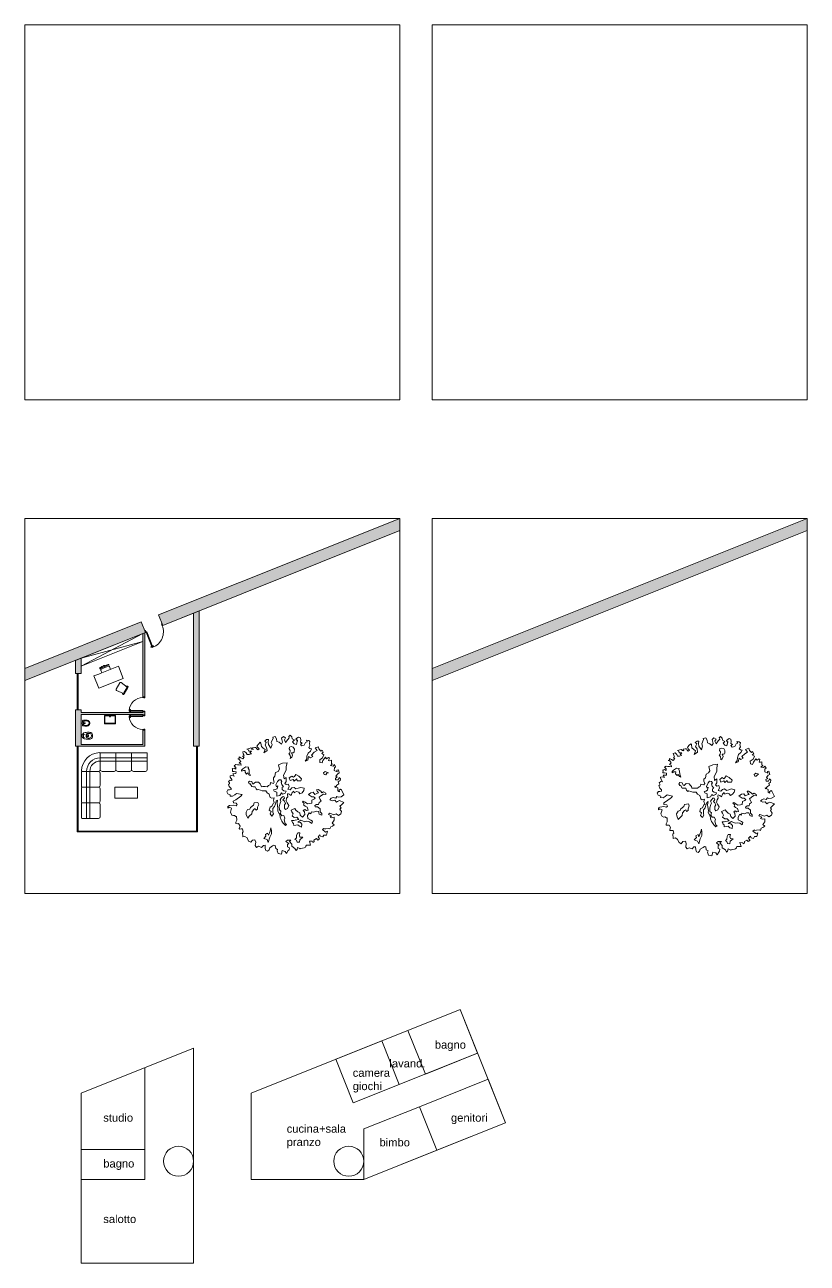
# Model space of a CAD drawing. Header units: millimetres. Extents: x -4829 to 17751, y -2575 to 15731.
# Drawn here: x 6319 to 10491, y 1613 to 8216 of the extents above; entities that cross this region are included whole.
import ezdxf

# ---------------------------------------------------------------- set-up
doc = ezdxf.new("R2010")
doc.units = ezdxf.units.MM
doc.layers.get('0').update_dxf_attribs({"lineweight": 20})
doc.layers.add('campitura', color=254, linetype='Continuous')
doc.layers.add('MURO', color=44, linetype='Continuous')
doc.styles.get("Standard").update_dxf_attribs({"font": 'arial.ttf'})

# ---------------------------------------------------------------- blocks, each defined once
blk = doc.blocks.new('SEDIA3')
blk.add_lwpolyline([(-0.206, 0.15, -0.946147), (-0.2, 0.25), (0.2, 0.25, -0.946147), (0.206, 0.15)], format="xyb")
blk.add_lwpolyline([(0.194, -0.25), (-0.194, -0.25, -0.447008), (-0.244, -0.194), (-0.2, 0.2), (0.2, 0.2), (0.244, -0.194, -0.447008)], format="xyb", close=True)

msp = doc.modelspace()

# ---------------------------------------------------------------- hatches: boundary and pattern name
at = {"layer": 'campitura'}
h = msp.add_hatch(color=256, dxfattribs=at)
h.dxf.hatch_style = 1
h.paths.add_polyline_path([(7249.3, 5091), (7219.3, 5079), (7219.3, 4368.9), (7249.3, 4368.9)])
h.paths.add_polyline_path([(6959.3, 4975), (6949.3, 4971), (6949.3, 4632.3), (6959.3, 4632.3)])
h.paths.add_polyline_path([(6959.3, 4455.7), (6949.3, 4455.7), (6949.3, 4378.9), (6619.3, 4378.9), (6619.3, 4368.9), (6959.3, 4368.9)])
h.paths.add_polyline_path([(6589.3, 4757), (6619.3, 4757), (6619.3, 4839), (6589.3, 4827)])
h.paths.add_polyline_path([(6619.3, 4564), (6589.3, 4564), (6589.3, 4368.9), (6619.3, 4368.9), (6619.3, 4539), (6949.3, 4539), (6949.3, 4536), (6959.3, 4536), (6959.3, 4552), (6949.3, 4552), (6949.3, 4549), (6619.3, 4549)])
at = {"layer": 'MURO'}
h = msp.add_hatch(color=256, dxfattribs=at)
h.dxf.hatch_style = 1
h.paths.add_polyline_path([(7032.9, 5069.1), (7055.2, 5013.4), (8319.3, 5519), (8319.3, 5583.6)])
h.paths.add_polyline_path([(6962.3, 4976.2), (6940, 5031.9), (6319.3, 4783.6), (6319.3, 4719)])
h = msp.add_hatch(color=256, dxfattribs=at)
h.dxf.hatch_style = 1
h.paths.add_polyline_path([(10490.6, 5519), (10490.6, 5583.6), (8490.6, 4783.6), (8490.6, 4719)])

# ---------------------------------------------------------------- linework, layer by layer
for p, q in [((6319.3, 6215.5), (6319.3, 8215.5)), ((6319.3, 8215.5), (8319.3, 8215.5)), ((8319.3, 8215.5), (8319.3, 6215.5)), ((8490.6, 6215.5), (8490.6, 8215.5)), ((8490.6, 8215.5), (10490.6, 8215.5)), ((10490.6, 8215.5), (10490.6, 6215.5)), ((8319.3, 6215.5), (6319.3, 6215.5)), ((10490.6, 6215.5), (8490.6, 6215.5)), ((6319.3, 3583.6), (6319.3, 5583.6)), ((6319.3, 5583.6), (8319.3, 5583.6)), ((7032.9, 5069.1), (8319.3, 5583.6)), ((8319.3, 5583.6), (8319.3, 3583.6)), ((8490.6, 4783.6), (10490.6, 5583.6)), ((8490.6, 3583.6), (8490.6, 5583.6)), ((8490.6, 5583.6), (10490.6, 5583.6)), ((10490.6, 5583.6), (10490.6, 3583.6)), ((7055.2, 5013.4), (8319.3, 5519)), ((8490.6, 4719), (10490.6, 5519)), ((7249.3, 5091), (7055.2, 5013.4)), ((7249.3, 4368.9), (7249.3, 5091)), ((6319.3, 4783.6), (6940, 5031.9)), ((6962.3, 4976.2), (6940, 5031.9)), ((7055.2, 5013.4), (7032.9, 5069.1)), ((7047.8, 5019.8), (7048.5, 5021.5)), ((7049.2, 5016.4), (7047.8, 5019.8)), ((7048.5, 5021.5), (7051.5, 5022.7)), ((7051.5, 5022.7), (7055.2, 5013.4)), ((7219.3, 4368.9), (7219.3, 5079)), ((6319.3, 4719), (6962.3, 4976.2)), ((6962.3, 4976.2), (6589.3, 4827)), ((6619.3, 4795.9), (6949.3, 4971)), ((6949.3, 4632.3), (6949.3, 4971)), ((6961.6, 4986.7), (6958.6, 4985.5)), ((6958.6, 4985.5), (6962.3, 4976.2)), ((6959.3, 4632.3), (6959.3, 4975)), ((6963.2, 4986), (6961.6, 4986.7)), ((6962.3, 4976.2), (6965.6, 4977.6)), ((6964.6, 4982.6), (6963.2, 4986)), ((6963.7, 4982.3), (6964.6, 4982.6)), ((6965.6, 4977.6), (6963.7, 4982.3)), ((6966.3, 4977.2), (6970, 4978.7)), ((6999.2, 4895.2), (6966.3, 4977.2)), ((7002.8, 4896.7), (6970, 4978.7)), ((7050, 5016.8), (7049.2, 5016.4)), ((7051.9, 5012), (7050, 5016.8)), ((7055.2, 5013.4), (7051.9, 5012.1)), ((6619.3, 4795.9), (6949.3, 4927.9)), ((6619.3, 4839), (6949.3, 4927.9)), ((6992.1, 4898.2), (6991.7, 4899.3)), ((6991.8, 4899.5), (6994.5, 4901.2)), ((6992.1, 4898.2), (6992.6, 4897.1)), ((6992.8, 4897), (6996, 4897.7)), ((6994.8, 4901.1), (6996.1, 4897.9)), ((6995.5, 4900.6), (6995.1, 4900.5)), ((6995.7, 4902.5), (6996.1, 4902.6)), ((6997.7, 4897.5), (6995.7, 4902.5)), ((6996.2, 4898.7), (6995.8, 4898.5)), ((6996.1, 4902.6), (6998.1, 4897.7)), ((6998.1, 4897.7), (6997.7, 4897.5)), ((6997.7, 4897.5), (6997.9, 4897.6)), ((6999.2, 4895.2), (7002.8, 4896.7)), ((7000.3, 4904.3), (6999.9, 4904.2)), ((6999.9, 4904.2), (7001.9, 4899.2)), ((7002.3, 4899.4), (7000.3, 4904.3)), ((7001.7, 4903.1), (7002.1, 4903.3)), ((7001.9, 4903.9), (7003.2, 4900.7)), ((7001.9, 4899.2), (7002.3, 4899.4)), ((7005.2, 4904.9), (7002, 4904.2)), ((7002.3, 4899.4), (7002.1, 4899.3)), ((7002.5, 4901.2), (7002.9, 4901.4)), ((7006.2, 4902.3), (7003.4, 4900.6)), ((7005.8, 4903.7), (7005.4, 4904.8)), ((7005.8, 4903.7), (7006.3, 4902.6)), ((6589.3, 4827), (6589.3, 4757)), ((6589.3, 4827), (6589.3, 4757)), ((6619.3, 4839), (6619.3, 4757)), ((6589.3, 4757), (6619.3, 4757)), ((6599.3, 4757), (6599.3, 4564)), ((6603.3, 4757), (6603.3, 4564)), ((6959.3, 4632.3), (6949.3, 4632.3)), ((6949.3, 4632.3), (6949.3, 4628.7)), ((6949.3, 4628.7), (6954.3, 4628.7)), ((6954.3, 4628.7), (6954.3, 4627.9)), ((6954.3, 4627.9), (6958, 4627.9)), ((6958, 4627.9), (6959.3, 4629.1)), ((6959.3, 4629.1), (6959.3, 4632.3)), ((6589.3, 4564), (6589.3, 4368.9)), ((6619.3, 4564), (6589.3, 4564)), ((6619.3, 4549), (6619.3, 4564)), ((6619.3, 4564), (6619.3, 4549)), ((6876, 4556.1), (6876, 4560)), ((6876, 4560), (6948.7, 4560)), ((6876, 4556.1), (6948.7, 4556.1)), ((6878.7, 4560.6), (6884, 4560.6)), ((6878.7, 4560.6), (6878.7, 4560.3)), ((6878.7, 4560.1), (6878.7, 4560.6)), ((6884, 4560.1), (6878.7, 4560.1)), ((6884, 4556), (6878.7, 4556)), ((6878.7, 4556), (6878.7, 4555.6)), ((6878.7, 4555.6), (6878.7, 4555.8)), ((6878.7, 4555.6), (6884, 4555.6)), ((6880, 4565.3), (6879.4, 4562.1)), ((6883.1, 4561.9), (6879.6, 4561.9)), ((6881.3, 4565.4), (6880.2, 4565.4)), ((6880.3, 4561.4), (6880.3, 4561.9)), ((6881.3, 4565.4), (6882.5, 4565.4)), ((6882.4, 4561.4), (6882.4, 4561.9)), ((6882.7, 4565.3), (6883.2, 4562.1)), ((6884, 4560.6), (6884, 4560.1)), ((6884, 4555.6), (6884, 4556)), ((6948.7, 4556.1), (6948.7, 4560)), ((6949.3, 4552), (6949.3, 4555.6)), ((6949.3, 4555.6), (6954.3, 4555.6)), ((6954.3, 4555.6), (6954.3, 4556.4)), ((6954.3, 4556.4), (6958, 4556.4)), ((6958, 4556.4), (6959.3, 4555.2)), ((6619.3, 4549), (6949.3, 4549)), ((6619.3, 4539), (6949.3, 4539)), ((6619.3, 4539), (6619.3, 4378.9)), ((6631.9, 4495), (6631.9, 4490)), ((6642, 4505.1), (6650, 4505.1)), ((6663.1, 4495), (6663.1, 4490)), ((6876, 4531.9), (6876, 4528)), ((6876, 4531.9), (6948.7, 4531.9)), ((6876, 4528), (6948.7, 4528)), ((6878.7, 4532), (6878.7, 4532.4)), ((6878.7, 4532.4), (6878.7, 4532.2)), ((6878.7, 4532.4), (6884, 4532.4)), ((6884, 4532), (6878.7, 4532)), ((6878.7, 4527.9), (6878.7, 4527.5)), ((6884, 4527.9), (6878.7, 4527.9)), ((6878.7, 4527.5), (6878.7, 4527.7)), ((6878.7, 4527.5), (6884, 4527.5)), ((6880, 4550.8), (6879.4, 4554)), ((6880, 4537.2), (6879.4, 4534)), ((6880, 4522.7), (6879.4, 4525.9)), ((6883.1, 4554.2), (6879.6, 4554.2)), ((6883.1, 4533.8), (6879.6, 4533.8)), ((6883.1, 4526.1), (6879.6, 4526.1)), ((6881.3, 4550.7), (6880.2, 4550.7)), ((6881.3, 4537.3), (6880.2, 4537.3)), ((6881.3, 4522.6), (6880.2, 4522.6)), ((6880.3, 4554.7), (6880.3, 4554.2)), ((6880.3, 4533.3), (6880.3, 4533.8)), ((6880.3, 4526.6), (6880.3, 4526.1)), ((6881.3, 4550.7), (6882.5, 4550.7)), ((6881.3, 4537.3), (6882.5, 4537.3)), ((6881.3, 4522.6), (6882.5, 4522.6)), ((6882.4, 4554.7), (6882.4, 4554.2)), ((6882.4, 4533.3), (6882.4, 4533.8)), ((6882.4, 4526.6), (6882.4, 4526.1)), ((6882.7, 4550.8), (6883.2, 4554)), ((6882.7, 4537.2), (6883.2, 4534)), ((6882.7, 4522.7), (6883.2, 4525.9)), ((6884, 4532.4), (6884, 4532)), ((6884, 4527.5), (6884, 4527.9)), ((6948.7, 4531.9), (6948.7, 4528)), ((6949.3, 4549), (6949.3, 4552)), ((6959.3, 4552), (6949.3, 4552)), ((6949.3, 4536), (6949.3, 4539)), ((6949.3, 4536), (6949.3, 4532.5)), ((6959.3, 4536), (6949.3, 4536)), ((6949.3, 4532.5), (6954.3, 4532.5)), ((6954.3, 4532.5), (6954.3, 4531.6)), ((6954.3, 4531.6), (6958, 4531.6)), ((6958, 4531.6), (6959.3, 4532.8)), ((6959.3, 4555.2), (6959.3, 4552)), ((6959.3, 4536), (6959.3, 4552)), ((6959.3, 4532.8), (6959.3, 4536)), ((6642, 4479.9), (6650, 4479.9)), ((6646.6, 4428), (6646.6, 4422.9)), ((6651.3, 4428.5), (6651.3, 4422.4)), ((6651.3, 4428.5), (6651.3, 4422.4)), ((6652.3, 4429.5), (6656.9, 4429.5)), ((6652.3, 4429.5), (6656.9, 4429.5)), ((6652.3, 4427.5), (6652.3, 4423.4)), ((6656.7, 4438), (6664.8, 4438)), ((6658.9, 4427.5), (6658.9, 4425.4)), ((6658.9, 4423.4), (6658.9, 4425.4)), ((6674.9, 4428), (6674.9, 4422.9)), ((6949.3, 4455.7), (6949.3, 4459.3)), ((6949.3, 4459.3), (6954.3, 4459.3)), ((6949.3, 4378.9), (6949.3, 4455.7)), ((6959.3, 4455.7), (6949.3, 4455.7)), ((6954.3, 4460.2), (6958, 4460.2)), ((6954.3, 4459.3), (6954.3, 4460.2)), ((6958, 4460.2), (6959.3, 4458.9)), ((6959.3, 4458.9), (6959.3, 4455.7)), ((6959.3, 4368.9), (6959.3, 4455.7)), ((6589.3, 4368.9), (6619.3, 4368.9)), ((6599.3, 4368.9), (6599.3, 3912.4)), ((6603.3, 4368.9), (6603.3, 3916.4)), ((6949.3, 4378.9), (6619.3, 4378.9)), ((6959.3, 4368.9), (6619.3, 4368.9)), ((6652.3, 4421.4), (6656.9, 4421.4)), ((6652.3, 4421.4), (6656.9, 4421.4)), ((6656.7, 4412.8), (6664.8, 4412.8)), ((7249.3, 4368.9), (7219.3, 4368.9)), ((7235.3, 4368.9), (7235.3, 3916.4)), ((7239.3, 4368.9), (7239.3, 3912.4)), ((6721.6, 4331.2), (6721.6, 4244.6)), ((6721.6, 4307.3), (6801.2, 4307.3)), ((6801.2, 4335.1), (6725.5, 4335.1)), ((6805.1, 4311.2), (6805.1, 4331.2)), ((6805.1, 4311.2), (6805.1, 4244.6)), ((6809, 4335.1), (6884.8, 4335.1)), ((6809, 4307.3), (6884.8, 4307.3)), ((6888.7, 4331.2), (6888.7, 4311.2)), ((6888.7, 4311.2), (6888.7, 4244.6)), ((6892.6, 4335.1), (6968.4, 4335.1)), ((6892.6, 4307.3), (6968.4, 4307.3)), ((6972.3, 4331.2), (6972.3, 4311.2)), ((6972.3, 4311.2), (6972.3, 4244.6)), ((6621.3, 4155.2), (6621.3, 4231)), ((6625.2, 4234.9), (6711.8, 4234.9)), ((6649.1, 4155.2), (6649.1, 4234.9)), ((6721.6, 4290.6), (6972.3, 4290.6)), ((6731.3, 4234.9), (6795.4, 4234.9)), ((6814.9, 4234.9), (6879, 4234.9)), ((6898.5, 4234.9), (6962.5, 4234.9)), ((6721.6, 4161), (6721.6, 4225.1)), ((6621.3, 4071.6), (6621.3, 4147.4)), ((6625.2, 4151.3), (6645.2, 4151.3)), ((6645.2, 4151.3), (6711.8, 4151.3)), ((6649.1, 4071.6), (6649.1, 4147.4)), ((6721.6, 4077.5), (6721.6, 4141.5)), ((6621.3, 4063.8), (6621.3, 3988)), ((6645.2, 4067.7), (6625.2, 4067.7)), ((6645.2, 4067.7), (6711.8, 4067.7)), ((6649.1, 3988), (6649.1, 4063.8)), ((6721.6, 3993.9), (6721.6, 4058)), ((6625.2, 3984.1), (6645.2, 3984.1)), ((6645.2, 3984.1), (6711.8, 3984.1)), ((6599.3, 3912.4), (7239.3, 3912.4)), ((6603.3, 3916.4), (7235.3, 3916.4)), ((8319.3, 3583.6), (6319.3, 3583.6)), ((10490.6, 3583.6), (8490.6, 3583.6)), ((8222.8, 2798.4), (8315.7, 2566.3)), ((7219.3, 2759.9), (6619.3, 2519.9)), ((7219.3, 1613.3), (7219.3, 2759.9)), ((8733.5, 2733.4), (8070.8, 2468.3)), ((6959.3, 2059.8), (6959.3, 2655.9)), ((6619.3, 2519.9), (6619.3, 1613.3)), ((6619.3, 2219.9), (6959.3, 2219.9)), ((6959.3, 2059.8), (6619.3, 2059.8)), ((6619.3, 1613.3), (7219.3, 1613.3))]:
    msp.add_line(p, q)
for points in [[(6721.9, 4757.4), (6714.3, 4754.4), (6688.3, 4743.9), (6714.3, 4678.9), (6844.2, 4730.9), (6818.2, 4795.9)], [(8126.5, 2059.8), (8126.5, 2329.1), (8423.6, 2447.9), (8516.4, 2215.8)]]:
    msp.add_lwpolyline(points, close=True)
for points in [[(6724.1, 4778.6, 0.198912), (6724.1, 4775.5), (6730, 4760.7)], [(6776.5, 4779.2), (6770.5, 4794.1, 0.198912), (6768.4, 4796.3)]]:
    msp.add_lwpolyline(points, format="xyb")
for points in [[(6739, 4797.6), (6738.6, 4798.5)], [(6742.7, 4788.3), (6740.8, 4793)], [(6744.5, 4799.8), (6744.2, 4800.8)], [(6748.2, 4790.5), (6746.4, 4795.2)], [(6665.9, 3984.1), (6665.9, 4234.9)], [(6920, 4151.9), (6920, 4091.9), (6800, 4091.9), (6800, 4151.9), (6920, 4151.9)], [(7526.5, 2059.8), (7526.5, 2519.9), (8640.7, 2965.5), (8882.1, 2362), (8126.5, 2059.8), (7526.5, 2059.8)], [(8362.1, 2854.1), (8640.7, 2965.5), (8733.5, 2733.4), (8455, 2622), (8362.1, 2854.1)], [(8070.8, 2468.3), (7977.9, 2700.5), (8222.8, 2798.4), (8315.7, 2566.3), (8070.8, 2468.3)], [(8423.6, 2447.9), (8789.2, 2594.2), (8882.1, 2362), (8516.4, 2215.8), (8423.6, 2447.9)]]:
    msp.add_lwpolyline(points)
for points in [[(6746.8, 4534.3), (6800.8, 4534.3, -0.414214), (6803.8, 4531.3), (6803.8, 4492.3, -0.414214), (6800.8, 4489.3), (6746.8, 4489.3, -0.414214), (6743.8, 4492.3), (6743.8, 4531.3, -0.414214)], [(6749.3, 4531.8), (6798.3, 4531.8, -0.414214), (6801.3, 4528.8), (6801.3, 4494.8, -0.414214), (6798.3, 4491.8), (6749.3, 4491.8, -0.414214), (6746.3, 4494.8), (6746.3, 4528.8, -0.414214)], [(6626, 4418.6), (6626, 4432.2, -0.414214), (6630, 4436.3), (6632, 4436.3), (6632, 4437.2, -0.370925), (6635.9, 4441.6, -0.029083), (6646.1, 4443.4, -0.042203), (6661.1, 4444, -0.025293), (6665.3, 4443.5, -0.129271), (6671.4, 4442.2, -0.11011), (6676.5, 4438.6, -0.08956), (6679.7, 4432.7, -0.081181), (6680.9, 4425.4, -0.081181), (6679.7, 4418.1, -0.08956), (6676.5, 4412.3, -0.11011), (6671.4, 4408.7, -0.129271), (6665.3, 4407.3, -0.025293), (6661.1, 4406.9, -0.042203), (6646.1, 4407.4, -0.029083), (6635.9, 4409.3, -0.370925), (6632, 4413.6), (6632, 4414.6), (6630, 4414.6, -0.414214)]]:
    msp.add_lwpolyline(points, format="xyb", close=True)
at = {"color": 0, "linetype": 'ByBlock'}
for points in [[(7709.4, 4389.5), (7721.6, 4405.9), (7729.4, 4414), (7726.2, 4421.7), (7733.9, 4428.4), (7742.6, 4419.4), (7743.9, 4409.5), (7757.1, 4402.7), (7747.1, 4393.7), (7756.1, 4382.7), (7767, 4379.5), (7772.8, 4402.7), (7772.8, 4397.2), (7764.8, 4408.2), (7779.3, 4418.1), (7789.3, 4414), (7790.6, 4401.7), (7789.3, 4391.8), (7797.3, 4386), (7789.3, 4380.5), (7795.1, 4371.5), (7809.2, 4375), (7816, 4389.5), (7825, 4392.7), (7820.5, 4401.7), (7833.7, 4400.4), (7839.5, 4395), (7837.2, 4383.7), (7839.5, 4373.7), (7833.7, 4362.8), (7839.5, 4357.3), (7848.2, 4356), (7841.7, 4343.8), (7829.5, 4332.9), (7823.7, 4316.1), (7822.8, 4301.6), (7813.7, 4289.4), (7828.2, 4294.9), (7832.7, 4313.9), (7841.7, 4307.1), (7855, 4313.9), (7847.2, 4321.6), (7862.7, 4337), (7878.1, 4346.1), (7867.2, 4360.5), (7884.9, 4366), (7887.1, 4355.1), (7898.4, 4343.8), (7904.9, 4349.3), (7910.7, 4337), (7902.6, 4330.6), (7913.9, 4323.8), (7907.1, 4308.4), (7891.7, 4297.1), (7892.6, 4282.6), (7904.9, 4280.4), (7908.4, 4292.6), (7921.6, 4310.6), (7928.4, 4302.6), (7938.3, 4309.4), (7943.8, 4307.1), (7939.3, 4292.6), (7946.1, 4291.7), (7953.8, 4294.9), (7953.8, 4287.2), (7953.8, 4278.1), (7958.3, 4274), (7948.3, 4266.2), (7962.8, 4264), (7970.5, 4271.7), (7976, 4259.5), (7970.5, 4255), (7969.3, 4240.5), (7985, 4233.7), (7983.7, 4241.8), (7991.8, 4243.7), (7996, 4227.3), (7988.3, 4222.8), (7978.3, 4210.5), (7985, 4205.1), (7975.1, 4199.3), (7976, 4190.6), (7989.5, 4190.6), (7995, 4202.8), (8001.8, 4196.1), (8000.5, 4186.1), (7990.5, 4179.3), (7993.7, 4169.4), (7983.7, 4161.6), (7973.8, 4149.4), (7971.5, 4156.2), (7988.3, 4147.1), (7988.3, 4131.7), (7997.3, 4127.2), (7995, 4134.9), (8002.7, 4140.4), (8007.2, 4137.2), (8020.5, 4109.5), (8006, 4099.5), (7990.5, 4098.2), (7983.7, 4101.8), (7977.3, 4092.8), (7963.8, 4096), (7952.8, 4091.8), (7946.1, 4083.7), (7958.3, 4078.3), (7971.5, 4081.5), (7980.5, 4070.5), (7987.3, 4075), (7997.3, 4079.6), (8020.5, 4069.3), (8009.5, 4058.3), (7999.5, 4049.3), (8006, 4041.6), (7999.5, 4033.9), (8008.2, 4020.7), (8005, 4009.4), (7991.8, 4000.4), (7979.6, 4009.4), (7967.3, 4003.9), (7953.8, 4009.4), (7943.8, 4012.6), (7938.3, 4006.2), (7953.8, 3998.4), (7947, 3991.7), (7955.1, 3988.1), (7969.3, 3990.4), (7969.3, 3975), (7958.3, 3959.5), (7969.3, 3950.5), (7959.3, 3943.7), (7950.6, 3939.5), (7946.1, 3928.3), (7939.3, 3931.5), (7924.8, 3929.6), (7917.1, 3928.3), (7913.9, 3931.5), (7906.1, 3925.1), (7922.9, 3911.5), (7932.9, 3916.1), (7927.1, 3896.1), (7913.9, 3896.1), (7908.4, 3886.1), (7896.2, 3889.3), (7892.6, 3897.1), (7882.6, 3887.1), (7890.4, 3876.1), (7890.4, 3874.9), (7881.7, 3868.4), (7873.9, 3877.1), (7860.4, 3868.4), (7861.7, 3861.7), (7855, 3856.2), (7851.7, 3862.6), (7837.2, 3863.9), (7842.7, 3842.7), (7831.8, 3842.7), (7820.5, 3842.7), (7818.2, 3836.2), (7813.7, 3829.5), (7808.3, 3828.2), (7790.6, 3825), (7788.3, 3821.8), (7786, 3824), (7773.8, 3830.4), (7770.6, 3818.2), (7766.1, 3812.7), (7759.3, 3825), (7742.6, 3836.2), (7742.6, 3847.2), (7730.3, 3861.7), (7738.4, 3869.4), (7720.4, 3869.4), (7711.7, 3861.7), (7727.1, 3850.4), (7720.4, 3846.2), (7720.4, 3832.7), (7730.3, 3828.2), (7728.4, 3817.2), (7723.9, 3812.7), (7714.9, 3798.3), (7708.1, 3808.2), (7691.7, 3812.7), (7687.2, 3793.7), (7669.5, 3797.3), (7665, 3811.8), (7667.2, 3819.5), (7657.3, 3824), (7655, 3840.4), (7647.3, 3842.7), (7640.5, 3838.2), (7625.1, 3828.2), (7621.5, 3817.2), (7613.8, 3810.5), (7604.8, 3814), (7601.5, 3824), (7600.6, 3841.7), (7591.6, 3840.4), (7581.6, 3830.4), (7566.1, 3836.2), (7554.9, 3829.5), (7548.1, 3839.5), (7550.4, 3858.4), (7546.2, 3870.7), (7532.6, 3868.4), (7523.9, 3857.2), (7512.7, 3863.9), (7505, 3880.7), (7492.7, 3888.4), (7481.4, 3886.1), (7479.2, 3910.6), (7483.7, 3911.5), (7480.5, 3928.3), (7473.7, 3928.3), (7465, 3927.3), (7462.8, 3930.5), (7462.8, 3931.5), (7467, 3943.7), (7459.2, 3957.3), (7455, 3956), (7443.8, 3957.3), (7443.8, 3964), (7449.2, 3975), (7448.3, 3994.9), (7444.7, 3994.9), (7437, 4000.4), (7431.5, 3999.4), (7422.5, 4002.6), (7416.1, 4017.1), (7421.6, 4038.4), (7409.3, 4043.8), (7402.6, 4038.4), (7402.6, 4048.3), (7410.3, 4052.8), (7430.6, 4055.1), (7446, 4051.6), (7451.5, 4058.3), (7447, 4065.1), (7431.5, 4067.3), (7430.6, 4076), (7444.7, 4083.7), (7471.5, 4104), (7478.2, 4111.7), (7448.3, 4118.2), (7439.3, 4109.5), (7427, 4102.7), (7413.8, 4104), (7414.8, 4110.5)], [(7414.8, 4110.5), (7401.6, 4115.9), (7396.1, 4127.2), (7402.6, 4136.2), (7410.3, 4136.2), (7419.3, 4138.5), (7419.3, 4143.9), (7409.3, 4153.9), (7404.8, 4167.1), (7410.3, 4169.4), (7410.3, 4174.8), (7406.1, 4181.6), (7414.8, 4188.3), (7423.8, 4187.1), (7422.5, 4191.6), (7414.8, 4203.8), (7413.8, 4211.5), (7423.8, 4213.8), (7434.8, 4210.5), (7428.3, 4222.8), (7444.7, 4223.7), (7446, 4232.8), (7434.8, 4235), (7426.1, 4235), (7427, 4247.2), (7424.8, 4250.5), (7434.8, 4252.7), (7443.8, 4247.2), (7443.8, 4255.9), (7434.8, 4264.9), (7443.8, 4271.7), (7452.8, 4269.4), (7461.5, 4269.4), (7472.8, 4268.2), (7470.5, 4276.2), (7461.5, 4280.4), (7470.5, 4288.4), (7462.8, 4298.4), (7455, 4301.6), (7461.5, 4304.9), (7461.5, 4312.6), (7471.5, 4307.1), (7481.4, 4301.6), (7489.5, 4311.6), (7480.5, 4316.1), (7488.2, 4319.3), (7483.7, 4329.3), (7481.4, 4339.3), (7491.4, 4341.5), (7500.4, 4333.8), (7505, 4324.8), (7514.9, 4324.8), (7527.2, 4329.3), (7518.2, 4333.8), (7527.2, 4342.8), (7513.6, 4342.8), (7510.4, 4351.5), (7503.7, 4353.8), (7515.9, 4357.3), (7523.9, 4360.5), (7530.4, 4353.8), (7537.2, 4352.8), (7533.9, 4361.5), (7544.9, 4362.8), (7551.6, 4362.8), (7556.1, 4356), (7561.6, 4350.6), (7568.4, 4356), (7561.6, 4362.8), (7557.1, 4369.5), (7564.8, 4380.5), (7574.8, 4390.5), (7578.4, 4386), (7580.6, 4368.3), (7590.6, 4359.2), (7600.6, 4352.8), (7593.8, 4333.8), (7611.5, 4346.1), (7608.3, 4362.8), (7600.6, 4375), (7607, 4389.5), (7598.3, 4397.2), (7608.3, 4404.9), (7618.3, 4404.9), (7616, 4391.8), (7618.3, 4378.2), (7631.5, 4358.3), (7638.3, 4378.2), (7633.7, 4389.5), (7642.8, 4412.7), (7641.5, 4418.1), (7655, 4421.7), (7661.4, 4409.5), (7663.7, 4395), (7675.9, 4390.5), (7687.2, 4380.5), (7694, 4391.8), (7688.2, 4412.7), (7698.1, 4421.7), (7709.4, 4414.9), (7703.9, 4404), (7709.4, 4389.5)], [(9709.7, 4102.7), (9696.5, 4108.2), (9691, 4119.4), (9697.4, 4128.4), (9705.2, 4128.4), (9714.2, 4130.7), (9714.2, 4136.2), (9704.2, 4146.1), (9699.7, 4159.3), (9705.2, 4161.6), (9705.2, 4167.1), (9701, 4173.8), (9709.7, 4180.6), (9718.7, 4179.3), (9717.4, 4183.8), (9709.7, 4196), (9708.7, 4203.8), (9718.7, 4206), (9729.6, 4202.8), (9723.2, 4215), (9739.6, 4216), (9740.9, 4225), (9729.6, 4227.3), (9720.9, 4227.3), (9721.9, 4239.5), (9719.6, 4242.7), (9729.6, 4245), (9738.6, 4239.5), (9738.6, 4248.2), (9729.6, 4257.2), (9738.6, 4263.9), (9747.7, 4261.7), (9756.4, 4261.7), (9767.6, 4260.4), (9765.4, 4268.5), (9756.4, 4272.6), (9765.4, 4280.7), (9757.6, 4290.7), (9749.9, 4293.9), (9756.4, 4297.1), (9756.4, 4304.8), (9766.3, 4299.4), (9776.3, 4293.9), (9784.4, 4303.9), (9775.4, 4308.4), (9783.1, 4311.6), (9778.6, 4321.6), (9776.3, 4331.5), (9786.3, 4333.8), (9795.3, 4326.1), (9799.8, 4317.1), (9809.8, 4317.1), (9822, 4321.6), (9813, 4326.1), (9822, 4335.1), (9808.5, 4335.1), (9805.3, 4343.8), (9798.5, 4346), (9810.8, 4349.6), (9818.8, 4352.8), (9825.3, 4346), (9832, 4345.1), (9828.8, 4353.7), (9839.7, 4355), (9846.5, 4355), (9851, 4348.3), (9856.5, 4342.8), (9863.3, 4348.3), (9856.5, 4355), (9852, 4361.8), (9859.7, 4372.7), (9869.7, 4382.7), (9873.2, 4378.2), (9875.5, 4360.5), (9885.5, 4351.5), (9895.5, 4345.1), (9888.7, 4326.1), (9906.4, 4338.3), (9903.2, 4355), (9895.5, 4367.3), (9901.9, 4381.7), (9893.2, 4389.5), (9903.2, 4397.2), (9913.2, 4397.2), (9910.9, 4384), (9913.2, 4370.5), (9926.4, 4350.5), (9933.1, 4370.5), (9928.6, 4381.7), (9937.6, 4404.9), (9936.3, 4410.4), (9949.9, 4413.9), (9956.3, 4401.7), (9958.6, 4387.2), (9970.8, 4382.7), (9982.1, 4372.7), (9988.8, 4384), (9983, 4404.9), (9993, 4413.9), (10004.3, 4407.2), (9998.8, 4396.2), (10004.3, 4381.7)], [(10004.3, 4381.7), (10016.5, 4398.2), (10024.2, 4406.2), (10021, 4413.9), (10028.8, 4420.7), (10037.4, 4411.7), (10038.7, 4401.7), (10051.9, 4394.9), (10042, 4385.9), (10051, 4375), (10061.9, 4371.8), (10067.7, 4394.9), (10067.7, 4389.5), (10059.7, 4400.4), (10074.2, 4410.4), (10084.1, 4406.2), (10085.4, 4394), (10084.1, 4384), (10092.2, 4378.2), (10084.1, 4372.7), (10089.9, 4363.7), (10104.1, 4367.3), (10110.9, 4381.7), (10119.9, 4385), (10115.4, 4394), (10128.6, 4392.7), (10134.4, 4387.2), (10132.1, 4376), (10134.4, 4366), (10128.6, 4355), (10134.4, 4349.6), (10143.1, 4348.3), (10136.6, 4336), (10124.4, 4325.1), (10118.6, 4308.4), (10117.6, 4293.9), (10108.6, 4281.7), (10123.1, 4287.1), (10127.6, 4306.1), (10136.6, 4299.4), (10149.8, 4306.1), (10142.1, 4313.8), (10157.5, 4329.3), (10173, 4338.3), (10162.1, 4352.8), (10179.8, 4358.3), (10182, 4347.3), (10193.3, 4336), (10199.7, 4341.5), (10205.5, 4329.3), (10197.5, 4322.8), (10208.7, 4316.1), (10202, 4300.6), (10186.5, 4289.4), (10187.5, 4274.9), (10199.7, 4272.6), (10203.3, 4284.9), (10216.5, 4302.9), (10223.2, 4294.8), (10233.2, 4301.6), (10238.7, 4299.4), (10234.2, 4284.9), (10240.9, 4283.9), (10248.7, 4287.1), (10248.7, 4279.4), (10248.7, 4270.4), (10253.2, 4266.2), (10243.2, 4258.5), (10257.7, 4256.2), (10265.4, 4263.9), (10270.9, 4251.7), (10265.4, 4247.2), (10264.1, 4232.7), (10279.9, 4226), (10278.6, 4234), (10286.7, 4235.9), (10290.8, 4219.5), (10283.1, 4215), (10273.1, 4202.8), (10279.9, 4197.3), (10269.9, 4191.5), (10270.9, 4182.8), (10284.4, 4182.8), (10289.9, 4195.1), (10296.6, 4188.3), (10295.4, 4178.3), (10285.4, 4171.6), (10288.6, 4161.6), (10278.6, 4153.9), (10268.6, 4141.6), (10266.4, 4148.4), (10283.1, 4139.4), (10283.1, 4123.9), (10292.1, 4119.4), (10289.9, 4127.2), (10297.6, 4132.6), (10302.1, 4129.4), (10315.3, 4101.7), (10300.8, 4091.8), (10285.4, 4090.5), (10278.6, 4094), (10272.2, 4085), (10258.7, 4088.2), (10247.7, 4084), (10240.9, 4076), (10253.2, 4070.5), (10266.4, 4073.7), (10275.4, 4062.8), (10282.2, 4067.3), (10292.1, 4071.8), (10315.3, 4061.5), (10304.4, 4050.6), (10294.4, 4041.5), (10300.8, 4033.8), (10294.4, 4026.1), (10303.1, 4012.9), (10299.9, 4001.6), (10286.7, 3992.6), (10274.4, 4001.6), (10262.2, 3996.2), (10248.7, 4001.6), (10238.7, 4004.9), (10233.2, 3998.4), (10248.7, 3990.7), (10241.9, 3983.9), (10250, 3980.4), (10264.1, 3982.6), (10264.1, 3967.2), (10253.2, 3951.8), (10264.1, 3942.7), (10254.1, 3936), (10245.4, 3931.8), (10240.9, 3920.5), (10234.2, 3923.7), (10219.7, 3921.8), (10212, 3920.5), (10208.7, 3923.7), (10201, 3917.3), (10217.8, 3903.8), (10227.7, 3908.3), (10221.9, 3888.3), (10208.7, 3888.3), (10203.3, 3878.4), (10191, 3881.6), (10187.5, 3889.3), (10177.5, 3879.3), (10185.2, 3868.4), (10185.2, 3867.1), (10176.5, 3860.7), (10168.8, 3869.4), (10155.3, 3860.7), (10156.6, 3853.9), (10149.8, 3848.4), (10146.6, 3854.9), (10132.1, 3856.2), (10137.6, 3834.9), (10126.6, 3834.9), (10115.4, 3834.9), (10113.1, 3828.5), (10108.6, 3821.7), (10103.1, 3820.4), (10085.4, 3817.2), (10083.2, 3814), (10080.9, 3816.3), (10068.7, 3822.7), (10065.5, 3810.5), (10061, 3805), (10054.2, 3817.2), (10037.4, 3828.5), (10037.4, 3839.4), (10025.2, 3853.9), (10033.3, 3861.6), (10015.2, 3861.6), (10006.5, 3853.9), (10022, 3842.6), (10015.2, 3838.5), (10015.2, 3824.9), (10025.2, 3820.4), (10023.3, 3809.5), (10018.8, 3805), (10009.8, 3790.5), (10003, 3800.5), (9986.6, 3805), (9982.1, 3786), (9964.4, 3789.5), (9959.8, 3804), (9962.1, 3811.7), (9952.1, 3816.3), (9949.9, 3832.7), (9942.1, 3834.9), (9935.4, 3830.4), (9919.9, 3820.4), (9916.4, 3809.5), (9908.7, 3802.7), (9899.6, 3806.3), (9896.4, 3816.3), (9895.5, 3834), (9886.4, 3832.7), (9876.5, 3822.7), (9861, 3828.5), (9849.7, 3821.7), (9843, 3831.7), (9845.2, 3850.7), (9841, 3862.9), (9827.5, 3860.7), (9818.8, 3849.4), (9807.5, 3856.2), (9799.8, 3872.9), (9787.6, 3880.6), (9776.3, 3878.4), (9774.1, 3902.8), (9778.6, 3903.8), (9775.4, 3920.5), (9768.6, 3920.5), (9759.9, 3919.6), (9757.6, 3922.8), (9757.6, 3923.7), (9761.8, 3936), (9754.1, 3949.5), (9749.9, 3948.2), (9738.6, 3949.5), (9738.6, 3956.3), (9744.1, 3967.2), (9743.2, 3987.2), (9739.6, 3987.2), (9731.9, 3992.6), (9726.4, 3991.7), (9717.4, 3994.9), (9711, 4009.4), (9716.4, 4030.6), (9704.2, 4036.1), (9697.4, 4030.6), (9697.4, 4040.6), (9705.2, 4045.1), (9725.4, 4047.3), (9740.9, 4043.8), (9746.4, 4050.6), (9741.9, 4057.3), (9726.4, 4059.6), (9725.4, 4068.3), (9739.6, 4076), (9766.3, 4096.3), (9773.1, 4104), (9743.2, 4110.4), (9734.1, 4101.7), (9721.9, 4095), (9708.7, 4096.3), (9709.7, 4102.7)]]:
    msp.add_lwpolyline(points, dxfattribs=at)
for points in [[(7734.8, 4304), (7735.9, 4310.6), (7733.9, 4320.6), (7727, 4330.6), (7731.6, 4332.9), (7733.9, 4347.3), (7728.2, 4355), (7730.4, 4365.1), (7739.3, 4367.3), (7750.5, 4365.1), (7757.1, 4353.9), (7756, 4339.5), (7754.9, 4337.3), (7749.4, 4335), (7741.6, 4335), (7747.1, 4321.7), (7742.7, 4310.6)], [(10029.7, 4296.2), (10030.8, 4302.8), (10028.7, 4312.9), (10021.9, 4322.9), (10026.4, 4325.2), (10028.7, 4339.5), (10023, 4347.3), (10025.3, 4357.3), (10034.2, 4359.6), (10045.4, 4357.3), (10052, 4346.1), (10050.9, 4331.8), (10049.7, 4329.5), (10044.2, 4327.2), (10036.5, 4327.2), (10042, 4314), (10037.6, 4302.8)], [(7501.5, 4220.6), (7493.6, 4230.6), (7494.7, 4240.6), (7484.7, 4240.6), (7474.8, 4236.1), (7474.8, 4241.8), (7482.6, 4249.5), (7498.1, 4259.5), (7512.5, 4258.4), (7510.4, 4252.7), (7514.8, 4243.8), (7515.9, 4228.3), (7522.5, 4212.8), (7514.8, 4215.1), (7508.1, 4227.2)], [(7709.1, 3947.3), (7697, 3958.5), (7690.3, 3969.6), (7685.8, 3976.2), (7680.3, 3990.6), (7679.2, 4007.4), (7674.6, 4010.6), (7668, 4024.1), (7669.1, 4035), (7665.7, 4054), (7664.6, 4065.1), (7666.9, 4081.8), (7660.3, 4076.3), (7655.7, 4062.8), (7651.4, 4048.5), (7642.5, 4037.3), (7642.5, 4017.3), (7644.7, 4009.5), (7637, 3997.4), (7627, 4008.4), (7632.4, 4021.8), (7622.4, 4028.4), (7627, 4045.1), (7637, 4049.6), (7644.7, 4065.1), (7649.1, 4068.5), (7644.7, 4081.8), (7648, 4095.2), (7635.8, 4091.8), (7628.1, 4096.3), (7622.4, 4114.1), (7611.3, 4120.7), (7603.5, 4131.9), (7585.7, 4131.9), (7575.7, 4135.1), (7563.6, 4139.6), (7559, 4136.2), (7552.4, 4142.8), (7548.1, 4152.9), (7538, 4152.9), (7529.1, 4154), (7520.2, 4169.5), (7515.7, 4168.6), (7511.4, 4177.5), (7516.8, 4182.9), (7529.1, 4181.8), (7533.5, 4169.5), (7539.2, 4168.6), (7542.4, 4171.8), (7550.1, 4178.4), (7565.8, 4177.5), (7573.6, 4168.6), (7578, 4161.8), (7581.4, 4152.9), (7589.1, 4154), (7600.3, 4154), (7611.3, 4152.9), (7619.2, 4160.6), (7627, 4164), (7629, 4175.2), (7644.7, 4170.6), (7649.1, 4178.4), (7644.7, 4190.7), (7644.7, 4201.8), (7652.5, 4209.6), (7656.8, 4228.5), (7670.3, 4235.1), (7676.9, 4246.3), (7671.4, 4269.6), (7692.4, 4278.4), (7718.1, 4280.7), (7713.6, 4261.8), (7713.6, 4241.8), (7699.2, 4215.1), (7701.3, 4195.2), (7713.6, 4203), (7713.6, 4181.8), (7705.8, 4170.6), (7713.6, 4165.2), (7724.8, 4167.4), (7728, 4152.9), (7721.4, 4140.8), (7734.8, 4137.4), (7743.7, 4147.4), (7754.7, 4149.7), (7764.7, 4141.9), (7777, 4145.1), (7791.4, 4149.7), (7809.2, 4145.1), (7807.1, 4132.8), (7798.2, 4120.7), (7785.9, 4115), (7780.4, 4123.9), (7768.1, 4127.3), (7755.8, 4120.7), (7753.7, 4129.6), (7744.8, 4121.9), (7739.1, 4107.3), (7729.1, 4114.1), (7721.4, 4117.3), (7719.1, 4111.8), (7721.4, 4099.5), (7714.7, 4091.8), (7712.5, 4078.5), (7718.1, 4068.5), (7727, 4054), (7719.1, 4037.3), (7709.1, 4033), (7703.6, 4039.6), (7703.6, 4056.2), (7709.1, 4064), (7703.6, 4076.3), (7695.8, 4082.9), (7703.6, 4092.9), (7700.2, 4100.7), (7692.4, 4099.5), (7686.9, 4092.9), (7680.3, 4084), (7684.7, 4074), (7681.4, 4066.2), (7675.8, 4048.5), (7676.9, 4029.6), (7684.7, 4022.9), (7682.4, 4009.5), (7689.2, 3998.5), (7700.2, 3999.5), (7705.8, 3986.3), (7702.4, 3977.4), (7708.1, 3957.3), (7714.7, 3951.8)], [(7921.5, 4234), (7912.6, 4227.2), (7916, 4218.3), (7923.8, 4217.2), (7930.4, 4225.1), (7938.4, 4228.3)], [(9796.4, 4212.8), (9788.4, 4222.8), (9789.6, 4232.9), (9779.5, 4232.9), (9769.7, 4228.3), (9769.7, 4234), (9777.5, 4241.8), (9793, 4251.8), (9807.4, 4250.6), (9805.3, 4245), (9809.6, 4236.1), (9810.8, 4220.6), (9817.4, 4205.1), (9809.6, 4207.3), (9803, 4219.4)], [(10003.9, 3939.5), (9991.8, 3950.7), (9985.2, 3961.9), (9980.7, 3968.5), (9975.2, 3982.8), (9974, 3999.7), (9969.5, 4002.9), (9962.9, 4016.3), (9964, 4027.3), (9960.6, 4046.2), (9959.5, 4057.4), (9961.7, 4074), (9955.1, 4068.5), (9950.6, 4055.1), (9946.2, 4040.7), (9937.3, 4029.6), (9937.3, 4009.5), (9939.6, 4001.8), (9931.9, 3989.7), (9921.8, 4000.6), (9927.3, 4014.1), (9917.3, 4020.7), (9921.8, 4037.3), (9931.9, 4041.9), (9939.6, 4057.4), (9944, 4060.8), (9939.6, 4074), (9942.8, 4087.4), (9930.7, 4084), (9923, 4088.6), (9917.3, 4106.3), (9906.1, 4113), (9898.4, 4124.1), (9880.6, 4124.1), (9870.6, 4127.3), (9858.4, 4131.9), (9853.9, 4128.5), (9847.3, 4135.1), (9842.9, 4145.1), (9832.9, 4145.1), (9824, 4146.2), (9815.1, 4161.8), (9810.6, 4160.8), (9806.2, 4169.7), (9811.7, 4175.2), (9824, 4174), (9828.4, 4161.8), (9834, 4160.8), (9837.3, 4164), (9845, 4170.6), (9860.7, 4169.7), (9868.5, 4160.8), (9872.8, 4154), (9876.2, 4145.1), (9884, 4146.2), (9895.1, 4146.2), (9906.1, 4145.1), (9914.1, 4152.9), (9921.8, 4156.3), (9923.9, 4167.4), (9939.6, 4162.9), (9944, 4170.6), (9939.6, 4182.9), (9939.6, 4194.1), (9947.4, 4201.8), (9951.7, 4220.8), (9965.1, 4227.4), (9971.8, 4238.5), (9966.3, 4261.8), (9987.3, 4270.7), (10013, 4273), (10008.5, 4254), (10008.5, 4234), (9994.1, 4207.3), (9996.2, 4187.5), (10008.5, 4195.2), (10008.5, 4174), (10000.7, 4162.9), (10008.5, 4157.4), (10019.6, 4159.7), (10022.9, 4145.1), (10016.2, 4133), (10029.7, 4129.6), (10038.6, 4139.6), (10049.5, 4141.9), (10059.6, 4134.1), (10071.9, 4137.4), (10086.2, 4141.9), (10104, 4137.4), (10101.9, 4125.1), (10093, 4113), (10080.7, 4107.3), (10075.3, 4116.2), (10063, 4119.6), (10050.7, 4113), (10048.6, 4121.9), (10039.7, 4114.1), (10034, 4099.5), (10024, 4106.3), (10016.2, 4109.6), (10014, 4104.1), (10016.2, 4091.8), (10009.6, 4084), (10007.3, 4070.8), (10013, 4060.8), (10021.9, 4046.2), (10014, 4029.6), (10003.9, 4025.2), (9998.4, 4031.8), (9998.4, 4048.5), (10003.9, 4056.2), (9998.4, 4068.5), (9990.7, 4075.1), (9998.4, 4085.2), (9995, 4092.9), (9987.3, 4091.8), (9981.8, 4085.2), (9975.2, 4076.3), (9979.5, 4066.2), (9976.3, 4058.5), (9970.6, 4040.7), (9971.8, 4021.8), (9979.5, 4015.2), (9977.3, 4001.8), (9984.1, 3990.8), (9995, 3991.7), (10000.7, 3978.5), (9997.3, 3969.6), (10003, 3949.6), (10009.6, 3944.1)], [(10216.4, 4226.2), (10207.5, 4219.4), (10210.9, 4210.5), (10218.7, 4209.4), (10225.3, 4217.4), (10233.2, 4220.6)], [(7662.5, 4123.9), (7649.3, 4129.4), (7645.9, 4136.2), (7654.8, 4138.3), (7664.8, 4142.8), (7668.2, 4158.4), (7661.6, 4152.9), (7658.2, 4162.9), (7667.1, 4181.6), (7674.8, 4190.5), (7684.8, 4189.6), (7690.3, 4180.7), (7686, 4177.3), (7689.2, 4165), (7698.1, 4152.9), (7691.5, 4150.6), (7691.5, 4138.3), (7700.4, 4131.7), (7712.7, 4129.4), (7708.1, 4119.4), (7693.7, 4113.9), (7687.1, 4120.5), (7679.4, 4107.3), (7662.5, 4102.7)], [(7734.8, 4186.2), (7729.3, 4200.5), (7742.7, 4210.5), (7751.6, 4203.9), (7757.1, 4208.3), (7763.7, 4219.4), (7780.4, 4210.5), (7795, 4196.2), (7791.6, 4185), (7771.5, 4185), (7769.4, 4195), (7756, 4183.9), (7750.5, 4192.8)], [(9957.4, 4116.2), (9944.1, 4121.7), (9940.7, 4128.5), (9949.6, 4130.5), (9959.7, 4135.1), (9963.1, 4150.6), (9956.4, 4145.1), (9953, 4155.1), (9961.9, 4173.9), (9969.7, 4182.7), (9979.7, 4181.8), (9985.2, 4172.9), (9980.9, 4169.5), (9984.1, 4157.2), (9993, 4145.1), (9986.3, 4142.8), (9986.3, 4130.5), (9995.2, 4123.9), (10007.5, 4121.7), (10003, 4111.6), (9988.6, 4106.2), (9982, 4112.8), (9974.2, 4099.5), (9957.4, 4095)], [(10029.7, 4178.4), (10024.2, 4192.8), (10037.6, 4202.8), (10046.5, 4196.2), (10052, 4200.5), (10058.6, 4211.7), (10075.3, 4202.8), (10089.8, 4188.4), (10086.4, 4177.3), (10066.4, 4177.3), (10064.3, 4187.3), (10050.9, 4176.1), (10045.4, 4185)], [(7741.6, 3974), (7748.2, 3961.7), (7752.6, 3958.3), (7753.7, 3947.3), (7774.9, 3950.5), (7783.8, 3942.8), (7795, 3938.4), (7797, 3953.9), (7789.3, 3962.8), (7774.9, 3965.1), (7791.6, 3975.1), (7811.6, 3967.2), (7822.8, 3969.4), (7837.2, 3967.2), (7849.5, 3957.3), (7852.7, 3970.6), (7844.9, 3976), (7828.3, 3984), (7827.1, 3999.5), (7836, 4015), (7844.9, 4009.5), (7847.2, 4020.5), (7860.4, 4017.3), (7872.7, 4022.8), (7885, 4021.6), (7889.4, 4007.2), (7902.8, 4002.7), (7902.8, 4011.6), (7893.9, 4020.5), (7893.9, 4036.2), (7880.5, 4047.1), (7868.2, 4046.2), (7866.1, 4052.8), (7875, 4059.4), (7886, 4059.4), (7888.2, 4069.5), (7899.4, 4077.2), (7894.9, 4085), (7888.2, 4097.3), (7898.3, 4105), (7911.7, 4113.9), (7924.9, 4112.8), (7923.8, 4119.4), (7912.6, 4126.2), (7903.7, 4121.7), (7897.1, 4129.4), (7882.7, 4138.3), (7875, 4137.2), (7878.2, 4129.4), (7886, 4120.5), (7877.1, 4117.3), (7865, 4112.8), (7857.2, 4123.9), (7844.9, 4121.7), (7831.7, 4111.6), (7838.3, 4107.3), (7849.5, 4100.5), (7859.3, 4099.5), (7868.2, 4093.9), (7863.8, 4088.4), (7850.4, 4082.7), (7849.5, 4066.1), (7839.4, 4064), (7826, 4062.8), (7814.8, 4070.6), (7803.9, 4077.2), (7799.3, 4073.8), (7809.3, 4064), (7805.9, 4057.2), (7813.9, 4050.6), (7824.9, 4045.1), (7829.4, 4028.4), (7820.5, 4027.3), (7811.6, 4032.8), (7803.9, 4027.3), (7810.5, 4019.5), (7811.6, 4005), (7799.3, 3991.7), (7788.2, 4001.8), (7784.9, 4015), (7774.9, 4020.5), (7764.9, 4028.4), (7758.3, 4037.3), (7747.1, 4032.8), (7739.3, 4028.4), (7743.7, 4020.5), (7749.4, 4009.5), (7744.8, 3998.4), (7756, 3989.5), (7769.4, 3990.6), (7780.4, 3979.4), (7761.5, 3976), (7753.7, 3974)], [(10036.5, 3966.2), (10043.1, 3953.9), (10047.5, 3950.5), (10048.6, 3939.5), (10069.8, 3942.8), (10078.7, 3935), (10089.8, 3930.7), (10091.9, 3946.2), (10084.2, 3955), (10069.8, 3957.3), (10086.4, 3967.3), (10106.5, 3959.4), (10117.6, 3961.7), (10132, 3959.4), (10144.3, 3949.6), (10147.5, 3962.8), (10139.8, 3968.3), (10123.1, 3976.2), (10122, 3991.7), (10130.9, 4007.2), (10139.8, 4001.8), (10142, 4012.7), (10155.3, 4009.5), (10167.6, 4015), (10179.9, 4013.9), (10184.2, 3999.5), (10197.7, 3995), (10197.7, 4003.8), (10188.8, 4012.7), (10188.8, 4028.4), (10175.3, 4039.4), (10163, 4038.4), (10161, 4045.1), (10169.9, 4051.7), (10180.8, 4051.7), (10183.1, 4061.7), (10194.3, 4069.5), (10189.7, 4077.2), (10183.1, 4089.5), (10193.1, 4097.3), (10206.6, 4106.2), (10219.8, 4105), (10218.7, 4111.6), (10207.5, 4118.4), (10198.6, 4113.9), (10192, 4121.7), (10177.6, 4130.5), (10169.9, 4129.4), (10173.1, 4121.7), (10180.8, 4112.8), (10171.9, 4109.6), (10159.8, 4105), (10152.1, 4116.2), (10139.8, 4113.9), (10126.5, 4103.9), (10133.2, 4099.5), (10144.3, 4092.7), (10154.2, 4091.8), (10163, 4086.1), (10158.7, 4080.6), (10145.3, 4074.9), (10144.3, 4058.3), (10134.3, 4056.2), (10120.9, 4055.1), (10109.7, 4062.8), (10098.7, 4069.5), (10094.2, 4066.1), (10104.2, 4056.2), (10100.8, 4049.4), (10108.8, 4042.8), (10119.7, 4037.3), (10124.3, 4020.7), (10115.4, 4019.5), (10106.5, 4025), (10098.7, 4019.5), (10105.3, 4011.8), (10106.5, 3997.2), (10094.2, 3984), (10083, 3994), (10079.8, 4007.2), (10069.8, 4012.7), (10059.7, 4020.7), (10053.1, 4029.6), (10042, 4025), (10034.2, 4020.7), (10038.6, 4012.7), (10044.2, 4001.8), (10039.7, 3990.6), (10050.9, 3981.7), (10064.3, 3982.8), (10075.3, 3971.7), (10056.3, 3968.3), (10048.6, 3966.2)], [(7500.4, 4006.1), (7499.2, 4017.3), (7507, 4031.6), (7518.2, 4033.9), (7522.5, 4042.8), (7538, 4055.1), (7541.4, 4067.2), (7562.6, 4069.5), (7567, 4059.4), (7560.4, 4043.9), (7560.4, 4033.9), (7551.5, 4029.4), (7548.1, 4038.3), (7541.4, 4033.9), (7531.4, 4021.6), (7529.1, 4008.4), (7515.9, 3996.1), (7508.1, 3986.1)], [(9795.3, 3998.4), (9794.1, 4009.5), (9801.9, 4023.9), (9813, 4026.2), (9817.4, 4035), (9832.9, 4047.3), (9836.3, 4059.4), (9857.5, 4061.7), (9861.8, 4051.7), (9855.2, 4036.2), (9855.2, 4026.2), (9846.3, 4021.6), (9842.9, 4030.5), (9836.3, 4026.2), (9826.3, 4013.9), (9824, 4000.6), (9810.8, 3988.3), (9803, 3978.3)], [(7593.7, 3878.3), (7604.8, 3890.6), (7602.5, 3899.4), (7613.7, 3906.1), (7618.1, 3894.9), (7627, 3917.2), (7631.5, 3935), (7633.8, 3919.5), (7633.8, 3901.7), (7624.9, 3883.9), (7617.1, 3856.1), (7611.4, 3871.6)], [(7767.1, 3881.7), (7759.4, 3872.8), (7767.1, 3869.4), (7771.5, 3858.4), (7783.8, 3857.3), (7784.9, 3870.5), (7801.6, 3883.9), (7786.1, 3885.1), (7783.8, 3894), (7786.1, 3907.2), (7774.9, 3907.2), (7768.3, 3896)], [(9888.5, 3870.5), (9899.7, 3882.8), (9897.4, 3891.7), (9908.6, 3898.3), (9912.9, 3887.2), (9921.8, 3909.5), (9926.4, 3927.2), (9928.6, 3911.7), (9928.6, 3894), (9919.7, 3876.2), (9912, 3848.4), (9906.3, 3863.9)], [(10062, 3873.9), (10054.3, 3865), (10062, 3861.6), (10066.4, 3850.7), (10078.7, 3849.5), (10079.8, 3862.8), (10096.5, 3876.2), (10080.9, 3877.3), (10078.7, 3886.2), (10080.9, 3899.4), (10069.8, 3899.4), (10063.2, 3888.3)]]:
    msp.add_lwpolyline(points, close=True, dxfattribs=at)
for centre, radius in [((6965.8, 4977), 0.555), ((6948.7, 4555.6), 0.555), ((6638.7, 4492.5), 2.5), ((6773.8, 4527.7), 2), ((6948.7, 4532.5), 0.555), ((6637.6, 4433.5), 0.756), ((6637.6, 4417.4), 0.756), ((7139.3, 2156.9), 80), ((8046.5, 2156.9), 80)]:
    msp.add_circle(centre, radius)
for centre, radius, start, end in [((6970.1, 4978.7), 88.3, 291.70406, 22.2027), ((6991.9, 4899.3), 0.178, 121.52723, 201.80141), ((6991.9, 4899.3), 0.178, 121.52723, 201.80141), ((6992.7, 4897.1), 0.178, 201.80141, 282.07559), ((6992.7, 4897.1), 0.178, 201.80141, 282.07559), ((6994.6, 4901), 0.178, 21.80141, 121.52723), ((6994.6, 4901), 0.178, 21.80141, 121.52723), ((6995.1, 4901.5), 0.893, 291.80141, 21.80141), ((6995.9, 4897.8), 0.178, 282.07559, 21.80141), ((6996.6, 4897.9), 0.893, 21.80141, 111.80141), ((7001.4, 4904), 0.893, 201.80141, 291.80141), ((7002.1, 4904), 0.178, 102.07559, 201.80141), ((7002.1, 4904), 0.178, 102.07559, 201.80141), ((7002.8, 4900.4), 0.893, 111.80141, 201.80141), ((7003.3, 4900.8), 0.178, 201.80141, 301.52723), ((7005.2, 4904.7), 0.178, 21.80141, 102.07559), ((7005.2, 4904.7), 0.178, 21.80141, 102.07559), ((7006.1, 4902.5), 0.178, 301.52723, 21.80141), ((7006.1, 4902.5), 0.178, 301.52723, 21.80141), ((6722.3, 4785.7), 3.01, 114.54706, 253.69804), ((6794.4, 4667), 141.8, 102.46001, 121.42808), ((6794.4, 4667), 136.8, 101.38702, 122.21579), ((6794.4, 4667), 131.8, 101.38702, 122.21579), ((6794.4, 4667), 142.8, 110.59779, 113.00503), ((6764.8, 4802.7), 3.01, 329.90478, 109.05576), ((6948.5, 4556.1), 72.6, 89.38024, 176.94128), ((6879.6, 4562.1), 0.178, 170.27418, 270), ((6879.4, 4561.4), 0.893, 270, 0), ((6879.4, 4554.7), 0.893, 0, 90), ((6880.2, 4565.3), 0.178, 90, 170.27418), ((6880.2, 4565.3), 0.178, 90, 170.27418), ((6883.3, 4561.4), 0.893, 180, 270), ((6883.3, 4554.7), 0.893, 90, 180), ((6882.5, 4565.3), 0.178, 9.72582, 90), ((6882.5, 4565.3), 0.178, 9.72582, 90), ((6883.1, 4562.1), 0.178, 270, 9.72582), ((6883.1, 4562.1), 0.178, 270, 9.72582), ((6672.6, 4492.5), 46.6, 165.3309, 194.6691), ((6633, 4501.8), 6.06, 104.68658, 155.64823), ((6645.7, 4442.7), 66.5, 88.57207, 102.34049), ((6642, 4495), 10.1, 90, 180), ((6642, 4490), 10.1, 180, 270), ((6647.5, 4488.3), 20.9, 33.48142, 90.47157), ((6647, 4487.7), 17.7, 24.50315, 80.10796), ((6647, 4497.3), 17.7, 279.89204, 335.49685), ((6643.2, 4492.5), 22.9, 359.9997, 18.56431), ((6643.2, 4492.5), 22.9, 341.43569, 0.0003), ((6948.5, 4531.9), 72.6, 183.05872, 270.61976), ((6879.6, 4554.1), 0.178, 90, 189.72582), ((6879.6, 4534), 0.178, 170.27418, 270), ((6879.4, 4533.3), 0.893, 270, 360), ((6879.4, 4526.6), 0.893, 360, 90), ((6879.6, 4526), 0.178, 90, 189.72582), ((6880.2, 4550.9), 0.178, 189.72582, 270), ((6880.2, 4550.9), 0.178, 189.72582, 270), ((6880.2, 4537.2), 0.178, 90, 170.27418), ((6880.2, 4537.2), 0.178, 90, 170.27418), ((6880.2, 4522.8), 0.178, 189.72582, 270), ((6880.2, 4522.8), 0.178, 189.72582, 270), ((6883.3, 4533.3), 0.893, 180, 270), ((6883.3, 4526.6), 0.893, 90, 180), ((6882.5, 4550.9), 0.178, 270, 350.27418), ((6882.5, 4550.9), 0.178, 270, 350.27418), ((6882.5, 4537.2), 0.178, 9.72582, 90), ((6882.5, 4537.2), 0.178, 9.72582, 90), ((6882.5, 4522.8), 0.178, 270, 350.27418), ((6882.5, 4522.8), 0.178, 270, 350.27418), ((6883.1, 4554.1), 0.178, 350.27418, 90), ((6883.1, 4554.1), 0.178, 350.27418, 90), ((6883.1, 4534), 0.178, 270, 9.72582), ((6883.1, 4534), 0.178, 270, 9.72582), ((6883.1, 4526), 0.178, 350.27418, 90), ((6883.1, 4526), 0.178, 350.27418, 90), ((6633, 4483.2), 6.06, 204.35177, 255.31342), ((6645.7, 4542.3), 66.5, 257.65951, 271.42793), ((6726.9, 4425.4), 95.4, 174.11813, 185.88187), ((6656.7, 4428), 10.1, 90, 180), ((6647.5, 4496.8), 20.9, 269.52843, 326.51858), ((6652.3, 4428.5), 1.01, 90, 180), ((6652.3, 4428.5), 1.01, 90, 180), ((6653.3, 4427.5), 1.01, 90, 180), ((6656.9, 4427.5), 2.02, 0, 90), ((6664.8, 4428), 10.1, 0, 90), ((6656.7, 4422.9), 10.1, 180, 270), ((6652.3, 4422.4), 1.01, 180, 270), ((6652.3, 4422.4), 1.01, 180, 270), ((6653.3, 4423.4), 1.01, 180, 270), ((6656.9, 4423.4), 2.02, 270, 0), ((6664.8, 4422.9), 10.1, 270, 0), ((6721.6, 4234.9), 100.3, 91.86248, 178.13752), ((6721.6, 4234.9), 72.4, 90, 180), ((6717.7, 4331.2), 3.9, 0, 80.54521), ((6725.5, 4331.2), 3.9, 90, 180), ((6801.2, 4331.2), 3.9, 0, 90), ((6801.2, 4311.2), 3.9, 270, 0), ((6809, 4331.2), 3.9, 90, 180), ((6809, 4311.2), 3.9, 180, 270), ((6884.8, 4331.2), 3.9, 0, 90), ((6884.8, 4311.2), 3.9, 270, 0), ((6892.6, 4331.2), 3.9, 90, 180), ((6892.6, 4311.2), 3.9, 180, 270), ((6968.4, 4331.2), 3.9, 0, 90), ((6968.4, 4311.2), 3.9, 270, 0), ((6625.2, 4238.8), 3.9, 189.45479, 270), ((6625.2, 4231), 3.9, 90, 180), ((6721.6, 4234.9), 55.7, 90, 180), ((6711.8, 4244.6), 9.75, 270, 0), ((6711.8, 4225.1), 9.75, 0, 90), ((6731.3, 4244.6), 9.75, 180, 270), ((6795.4, 4244.6), 9.75, 270, 0), ((6814.9, 4244.6), 9.75, 180, 270), ((6879, 4244.6), 9.75, 270, 0), ((6898.5, 4244.6), 9.75, 180, 270), ((6962.5, 4244.6), 9.75, 270, 0), ((6711.8, 4161), 9.75, 270, 0), ((6625.2, 4155.2), 3.9, 180, 270), ((6625.2, 4147.4), 3.9, 90, 180), ((6645.2, 4155.2), 3.9, 270, 0), ((6645.2, 4147.4), 3.9, 0, 90), ((6711.8, 4141.5), 9.75, 0, 90), ((6625.2, 4071.6), 3.9, 180, 270), ((6625.2, 4063.8), 3.9, 90, 180), ((6645.2, 4071.6), 3.9, 270, 0), ((6645.2, 4063.8), 3.9, 0, 90), ((6711.8, 4077.5), 9.75, 270, 0), ((6711.8, 4058), 9.75, 0, 90), ((6625.2, 3988), 3.9, 180, 270), ((6645.2, 3988), 3.9, 270, 0), ((6711.8, 3993.9), 9.75, 270, 0)]:
    msp.add_arc(centre, radius, start, end)

# ---------------------------------------------------------------- block references
at = {"xscale": -99.9956947928189, "yscale": 99.99569479281891, "zscale": 99.99569479281891, "rotation": 240.0482232788919}
msp.add_blockref('SEDIA3', (6837.7, 4677.8), dxfattribs=at)

# ---------------------------------------------------------------- texts
at = {"attachment_point": 1}
for s, insert, char_height in [('bagno', (8505.3, 2799.7), 42.65), ('lavand.', (8263.1, 2699.7), 42.65), ('camera\\Pgiochi', (8067.6, 2649.9), 42.65), ('studio', (6737.8, 2410.5), 42.65), ('genitori', (8591.4, 2410.5), 42.65), ('cucina+sala pranzo', (7715.5, 2351.9), 42.649), ('bimbo', (8210.2, 2278.8), 42.65), ('bagno', (6737.8, 2166.2), 42.65), ('salotto', (6737.8, 1870.3), 42.65)]:
    msp.add_mtext_dynamic_manual_height_columns(s, width=137.167, gutter_width=12.5, heights=[0], dxfattribs=dict(at, insert=insert, char_height=char_height))

doc.saveas('drawing.dxf')
